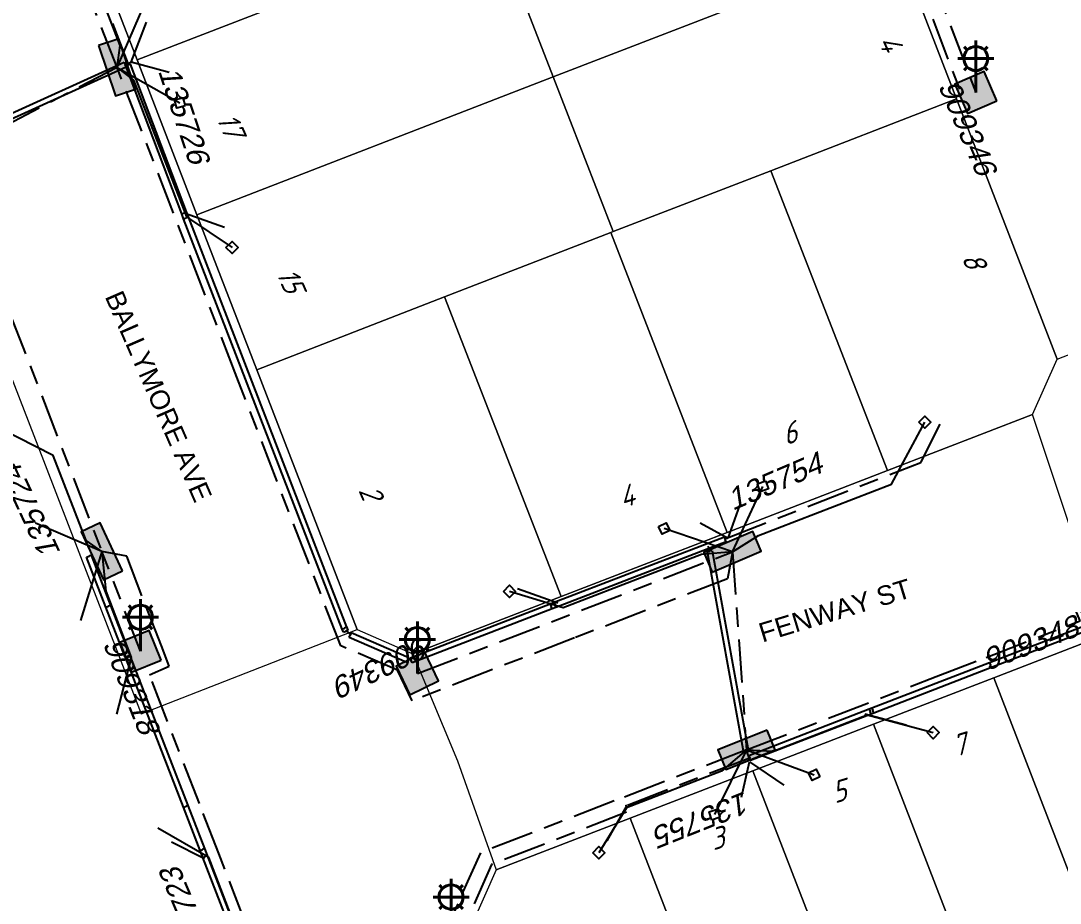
# Model space of a CAD drawing. Header units: metres. Extents: x 310412 to 311596, y 6269899 to 6270937.
# Drawn here: x 310514 to 310610.9, y 6270252.4 to 6270334.7 of the extents above; entities that cross this region are included whole.
import ezdxf
from ezdxf.enums import TextEntityAlignment as Align

# ---------------------------------------------------------------- set-up
doc = ezdxf.new("R2010")
doc.units = ezdxf.units.M
doc.linetypes.add('Cable Exist UG', pattern=[8.2, 4, -1.2, 1.8, -1.2])
doc.layers.get('0').update_dxf_attribs({"color": 6})
doc.layers.add('Cadastre Land Parcels_SP_EXT', color=9, linetype='Continuous', lineweight=5)
doc.layers.add('Cadastre Roads_SP_EXT', color=9, linetype='Continuous', lineweight=5)
for name, color, linetype in [('Duct_SP_EXT', 7, 'Continuous'), ('Equip_SP_SL_EXT', 7, 'Continuous'), ('Mains_LV_EXT', 7, 'Continuous'), ('Notes_LV_MISC', 7, 'Continuous'), ('Services_SP_EXT', 7, 'Continuous'), ('SupportsUG_SP_LV_EXT', 7, 'Continuous'), ('SupportsUG_SP_LV_SL_EXT', 7, 'Continuous'), ('Trench_SP_EXT', 7, 'Continuous')]:
    doc.layers.add(name, color=color, linetype=linetype)
doc.styles.add('ARIAL', font='arial.ttf', dxfattribs={"height": 2})
doc.styles.add('COLUMN_LABEL', font='arial.ttf')
doc.styles.add('iecARIAL', font='arial.ttf', dxfattribs={"height": 2})
doc.styles.add('ISOCP ITALIC', font='isocp.shx', dxfattribs={"oblique": 20})
doc.styles.add('POLE_LABEL', font='arial.ttf')
doc.styles.get("Standard").update_dxf_attribs({"font": 'arial.ttf'})

# ---------------------------------------------------------------- blocks, each defined once
blk = doc.blocks.new('COLUMN_EXT')
blk.add_hatch(color=256).paths.add_polyline_path([(-1.485, 1.485), (-1.485, -1.485), (1.485, -1.485), (1.485, 1.485)])
blk.add_lwpolyline([(-1.485, -1.485), (1.485, -1.485), (1.485, 1.485), (-1.485, 1.485)], close=True)
at = {"style": 'COLUMN_LABEL', "oblique": 15, "flags": 8}
blk.add_attdef('ASSET_NUM', text='', height=2, rotation=180, dxfattribs=at).set_placement((2, 2), align=Align.MIDDLE_LEFT)
at = {"flags": 9}
for tag, style, p in [('STRUCTURE_PLANT_NUMBER', 'POLE_LABEL', (1.813, 0.031)), ('STREET_CODE', 'COLUMN_LABEL', (1.813, -0.2))]:
    blk.add_attdef(tag, text='', height=0.2, dxfattribs=dict(at, style=style)).set_placement(p, align=Align.MIDDLE_LEFT)
for tag, p in [('OWNED_BY', (1.813, -0.6)), ('STATE', (1.813, -0.8)), ('COLUMN_TYPE', (1.813, -0.4)), ('USAGE', (1.813, -1)), ('STREETNAME', (1.813, -1.6)), ('SUBURB', (1.813, -1.8)), ('LEGEND', (1.813, -1.2)), ('LOCATION', (1.813, -1.4)), ('NOTES', (1.813, -2))]:
    blk.add_attdef(tag, text='', height=0.2, dxfattribs=at).set_placement(p, align=Align.MIDDLE_LEFT)
at = {"flags": 1}
blk.add_attdef('Z', (1.813, -2.351), '', height=0.2, dxfattribs=at)
blk = doc.blocks.new('PILLAR_EXT')
blk.add_hatch(color=256).paths.add_polyline_path([(-2.475, 0.99), (-2.475, -0.99), (2.475, -0.99), (2.475, 0.99)])
blk.add_lwpolyline([(-2.475, -0.99), (2.475, -0.99), (2.475, 0.99), (-2.475, 0.99)], close=True)
at = {"style": 'ARIAL', "oblique": 15, "flags": 8}
blk.add_attdef('ASSET_NUM', (1.5, 3.5), '', height=2, dxfattribs=at)
for tag, p, flags in [('OWNED_BY', (0, -0.2), 9), ('STATE', (0, -0.4), 9), ('SUPPORT_TYPE', (0, -0.6), 9), ('USAGE', (0, -0.8), 9), ('LEGEND', (0, -1), 9), ('STREETNAME', (0, -1.8), 9), ('SUBURB', (0, -2), 1), ('LOCATION', (0, -1.2), 9), ('NOTES', (0, -1.4), 9), ('PARENT', (0, -1.6), 9)]:
    blk.add_attdef(tag, p, '', height=0.2, dxfattribs=dict(flags=flags))
blk = doc.blocks.new('SL_LANTERN_EXT')
at = {"lineweight": 40}
for p, q in [((0, 1.97), (0, 6.47)), ((-1.46, 5.68), (-1.06, 5.28)), ((1.46, 5.68), (1.06, 5.28)), ((-2.25, 4.22), (2.25, 4.22)), ((-1.46, 2.76), (-1.06, 3.16)), ((0, 0), (0, 2.72)), ((1.46, 2.76), (1.06, 3.16))]:
    blk.add_line(p, q, dxfattribs=at)
blk.add_circle((0, 4.22), 1.5, dxfattribs=at)
at = {"style": 'iecARIAL', "flags": 9}
blk.add_attdef('ASSET_NUM', (1.5, 1.5), '', height=2.5, dxfattribs=at)
for tag, p, height, flags in [('CONSTRUCTED_VOLTAGE', (0.98, -0.65), 0.2, 9), ('CONTROL_TYPE', (0.98, -0.85), 0.2, 9), ('LANTERN_PURPOSE', (0.98, -1.05), 0.2, 9), ('LANTERN_TYPE', (0.98, -1.25), 0.2, 9), ('NO_PHASES', (0.98, -1.45), 0.2, 9), ('LNUMBER', (2.18, -3.25), 2.5, 8), ('OPERATING_VOLTAGE', (0.98, -1.65), 0.2, 9), ('ORIENTATION', (0.98, -1.85), 0.2, 9), ('OWNED_BY', (0.98, -2.05), 0.2, 9), ('STATE', (0.98, -2.25), 0.2, 9), ('USAGE', (0.98, -2.45), 0.2, 9), ('CEXIST', (0.98, -2.65), 0.2, 9), ('CNEW', (0.98, -2.85), 0.2, 9), ('CNUMBER', (0.98, -3.05), 0.2, 9), ('CREMOVE', (0.98, -3.25), 0.2, 9), ('CREPLACE', (0.98, -3.45), 0.2, 9), ('LKINGHEIGHT', (0.98, -3.65), 0.2, 9), ('LBRACKET', (0.98, -3.85), 0.2, 9), ('LBRACKETVOCAB', (0.98, -4.05), 0.2, 9), ('LCATEGORY', (0.98, -4.25), 0.2, 9), ('LCHARGE1', (0.98, -4.45), 0.2, 9), ('LCHARGE1PERCENT', (0.98, -4.65), 0.2, 9), ('LCHARGE2', (0.98, -4.85), 0.2, 9), ('LCHARGE2PERCENT', (0.98, -5.05), 0.2, 9), ('LCHARGE3', (0.98, -5.25), 0.2, 9), ('LCHARGE3PERCENT', (0.98, -5.45), 0.2, 9), ('LEXIST', (0.98, -5.65), 0.2, 9), ('LLAMP', (0.98, -5.85), 0.2, 9), ('LLAMPVOCAB', (0.98, -6.05), 0.2, 9), ('LMAST', (0.98, -6.25), 0.2, 9), ('LMASTVOCAB', (0.98, -6.45), 0.2, 9), ('LNEW', (0.98, -6.65), 0.2, 9), ('LANTNUMBER', (0.98, -6.85), 0.2, 9), ('LOUTREACH', (0.98, -7.25), 0.2, 9), ('LOUTREACHVOCAB', (0.98, -7.45), 0.2, 9), ('LRATECODE', (0.98, -7.65), 0.2, 9), ('LREMOVE', (0.98, -7.85), 0.2, 9), ('LREPLACE', (0.98, -8.05), 0.2, 9), ('LTYPE', (0.98, -8.25), 0.2, 9), ('LTYPEVOCAB', (0.98, -8.45), 0.2, 9), ('LEGEND', (0.98, -8.65), 0.2, 9), ('LOCATION', (0.98, -8.85), 0.2, 9), ('NOTES', (0.98, -9.05), 0.2, 9), ('STREETNAME', (0.98, -9.25), 0.2, 9), ('SUBURB', (0.98, -9.45), 0.2, 1)]:
    blk.add_attdef(tag, p, '', height=height, dxfattribs=dict(flags=flags))
blk = doc.blocks.new('CCP_EXT')
at = {"flags": 9}
for tag, p in [('STATE', (0, -1.8)), ('USAGE', (0, -1.2)), ('LEGEND', (0, -1.4)), ('LIFE_SUPPORT', (0, -1.6)), ('NOTES', (0, -2))]:
    blk.add_attdef(tag, text='', height=0.2, dxfattribs=at).set_placement(p, align=Align.MIDDLE_LEFT)
blk.add_wipeout([(0, 0.566), (0.566, 0), (0, -0.566), (-0.566, 0)])
blk.add_lwpolyline([(-0.566, 0), (0, 0.566), (0.566, 0), (0, -0.566), (-0.566, 0)])
at = {"flags": 1}
blk.add_attdef('Z', (0, 0), '', height=0.2, dxfattribs=at)
at = {"flags": 9}
for tag, p in [('CCP_TYPE', (0, 0)), ('OPERATING_VOLTAGE', (0, -0.6)), ('ORIENTATION', (0, -0.8)), ('OWNED_BY', (0, -1)), ('CONSTRUCTED_VOLTAGE', (0, -0.2)), ('NO_PHASES', (0, -0.4))]:
    blk.add_attdef(tag, text='', height=0.2, dxfattribs=at).set_placement(p, align=Align.MIDDLE_LEFT)

msp = doc.modelspace()

# ---------------------------------------------------------------- linework, layer by layer
at = {"layer": 'Cadastre Land Parcels_SP_EXT', "linetype": 'Continuous'}
for points in [[(310558.012, 6270343.893), (310552.206, 6270358.84), (310519.022, 6270346.058), (310524.827, 6270331.048), (310558.012, 6270343.893)], [(310595.631, 6270341.845), (310590.053, 6270356.284), (310558.012, 6270343.893), (310563.615, 6270329.469), (310595.631, 6270341.845)], [(310563.615, 6270329.469), (310558.012, 6270343.893), (310524.827, 6270331.048), (310530.41, 6270316.612), (310563.615, 6270329.469)], [(310583.901, 6270320.712), (310601.21, 6270327.401), (310595.631, 6270341.845), (310563.615, 6270329.469), (310569.219, 6270315.039), (310583.901, 6270320.712)], [(310553.496, 6270308.966), (310568.987, 6270314.95), (310569.219, 6270315.039), (310563.615, 6270329.469), (310530.41, 6270316.612), (310535.996, 6270302.171), (310553.496, 6270308.966)], [(310608.285, 6270297.985), (310610.575, 6270303.157), (310601.21, 6270327.401), (310583.901, 6270320.712), (310594.76, 6270292.761), (310608.285, 6270297.985)], [(310594.76, 6270292.761), (310583.901, 6270320.712), (310569.219, 6270315.039), (310568.987, 6270314.95), (310579.845, 6270287), (310594.76, 6270292.761)], [(310579.845, 6270287), (310568.987, 6270314.95), (310553.496, 6270308.966), (310564.354, 6270281.016), (310579.845, 6270287)], [(310564.354, 6270281.016), (310553.496, 6270308.966), (310535.996, 6270302.171), (310545.357, 6270277.967), (310550.533, 6270275.677), (310564.354, 6270281.016)], [(310626.704, 6270247.543), (310615.123, 6270277.503), (310604.675, 6270273.465), (310616.255, 6270243.505), (310626.704, 6270247.543)], [(310616.255, 6270243.505), (310604.675, 6270273.465), (310593.462, 6270269.131), (310605.042, 6270239.172), (310616.255, 6270243.505)], [(310605.042, 6270239.172), (310593.462, 6270269.131), (310582.23, 6270264.79), (310593.811, 6270234.832), (310605.042, 6270239.172)], [(310593.811, 6270234.832), (310582.23, 6270264.79), (310570.793, 6270260.369), (310582.373, 6270230.412), (310593.811, 6270234.832)], [(310582.373, 6270230.412), (310570.793, 6270260.369), (310558.303, 6270255.542), (310556.012, 6270250.375), (310566.159, 6270224.143), (310582.373, 6270230.412)]]:
    msp.add_lwpolyline(points, close=True, dxfattribs=at)
at = {"layer": 'Cadastre Roads_SP_EXT', "linetype": 'Continuous'}
msp.add_lwpolyline([(310627.181, 6270309.571), (310617.24, 6270335.308), (310611.714, 6270349.615), (310606.187, 6270363.923), (310600.422, 6270378.847), (310594.896, 6270393.154), (310589.369, 6270407.462), (310583.729, 6270422.063), (310578.186, 6270436.412), (310573.429, 6270448.728), (310556.822, 6270442.313), (310561.235, 6270430.89), (310567.061, 6270415.807), (310572.852, 6270400.813), (310578.617, 6270385.89), (310584.274, 6270371.245), (310590.053, 6270356.284), (310595.631, 6270341.845), (310601.209, 6270327.401), (310610.575, 6270303.157), (310627.181, 6270309.571)], close=True, dxfattribs=at)
at = {"layer": 'Duct_SP_EXT'}
for p, q in [((310506.299, 6270322.973), (310523.611, 6270330.841)), ((310506.498, 6270322.536), (310523.809, 6270330.404)), ((310523.611, 6270330.841), (310523.71, 6270330.623)), ((310523.809, 6270330.404), (310523.71, 6270330.623)), ((310523.779, 6270330.482), (310524.003, 6270330.567)), ((310524.228, 6270330.652), (310524.003, 6270330.567)), ((310528.988, 6270316.702), (310529.212, 6270316.788)), ((310529.17, 6270316.231), (310528.988, 6270316.702)), ((310529.436, 6270316.874), (310529.212, 6270316.788)), ((310529.618, 6270316.403), (310529.436, 6270316.874)), ((310529.17, 6270316.231), (310529.394, 6270316.317)), ((310529.17, 6270316.231), (310529.394, 6270316.317)), ((310529.618, 6270316.403), (310529.394, 6270316.317)), ((310529.618, 6270316.403), (310529.394, 6270316.317)), ((310579.572, 6270286.566), (310579.658, 6270286.342)), ((310579.744, 6270286.118), (310563.872, 6270280.015)), ((310579.744, 6270286.118), (310579.658, 6270286.342)), ((310520.123, 6270284.696), (310520.347, 6270284.783)), ((310521.927, 6270280.033), (310520.123, 6270284.696)), ((310520.571, 6270284.869), (310520.347, 6270284.783)), ((310522.375, 6270280.206), (310520.571, 6270284.869)), ((310577.967, 6270285.199), (310578.203, 6270285.241)), ((310577.967, 6270285.199), (310581.34, 6270266.488)), ((310578.439, 6270285.284), (310578.203, 6270285.241)), ((310578.439, 6270285.284), (310581.813, 6270266.574)), ((310521.927, 6270280.033), (310522.151, 6270280.12)), ((310523.731, 6270275.37), (310521.927, 6270280.033)), ((310522.375, 6270280.206), (310522.151, 6270280.12)), ((310524.178, 6270275.543), (310522.375, 6270280.206)), ((310563.344, 6270280.325), (310550.298, 6270275.286)), ((310563.517, 6270279.877), (310550.471, 6270274.838)), ((310563.699, 6270280.462), (310563.344, 6270280.325)), ((310563.344, 6270280.325), (310563.43, 6270280.101)), ((310563.344, 6270280.325), (310563.43, 6270280.101)), ((310563.517, 6270279.877), (310563.43, 6270280.101)), ((310563.517, 6270279.877), (310563.43, 6270280.101)), ((310563.872, 6270280.015), (310563.517, 6270279.877)), ((310563.699, 6270280.462), (310563.786, 6270280.238)), ((310563.872, 6270280.015), (310563.786, 6270280.238)), ((310614.641, 6270278.854), (310604.286, 6270274.854)), ((310543.937, 6270278.001), (310544.159, 6270278.093)), ((310543.94, 6270277.995), (310543.937, 6270278.001)), ((310543.94, 6270277.995), (310544.159, 6270278.093)), ((310544.068, 6270277.71), (310543.94, 6270277.995)), ((310544.068, 6270277.71), (310544.287, 6270277.808)), ((310544.378, 6270278.192), (310544.159, 6270278.093)), ((310544.38, 6270278.186), (310544.159, 6270278.093)), ((310544.506, 6270277.907), (310544.287, 6270277.808)), ((310544.506, 6270277.907), (310544.378, 6270278.192)), ((310544.378, 6270278.192), (310544.38, 6270278.186)), ((310614.814, 6270278.406), (310604.459, 6270274.406)), ((310544.589, 6270277.194), (310544.683, 6270277.415)), ((310549.982, 6270274.888), (310544.589, 6270277.194)), ((310544.777, 6270277.635), (310544.683, 6270277.415)), ((310550.17, 6270275.329), (310544.777, 6270277.635)), ((310523.731, 6270275.37), (310523.954, 6270275.456)), ((310523.765, 6270275.28), (310523.731, 6270275.37)), ((310523.765, 6270275.28), (310523.989, 6270275.366)), ((310523.765, 6270275.28), (310523.989, 6270275.366)), ((310529.142, 6270261.38), (310523.765, 6270275.28)), ((310524.178, 6270275.543), (310523.954, 6270275.456)), ((310524.213, 6270275.453), (310523.989, 6270275.366)), ((310524.213, 6270275.453), (310523.989, 6270275.366)), ((310524.213, 6270275.453), (310524.178, 6270275.543)), ((310529.589, 6270261.553), (310524.213, 6270275.453)), ((310549.982, 6270274.888), (310550.076, 6270275.109)), ((310550.17, 6270275.329), (310550.076, 6270275.109)), ((310550.298, 6270275.286), (310550.385, 6270275.062)), ((310550.471, 6270274.838), (310550.385, 6270275.062)), ((310604.286, 6270274.854), (310593.318, 6270270.617)), ((310604.286, 6270274.854), (310604.372, 6270274.63)), ((310604.459, 6270274.406), (310593.491, 6270270.169)), ((310604.459, 6270274.406), (310604.372, 6270274.63)), ((310593.073, 6270270.523), (310581.842, 6270266.184)), ((310593.246, 6270270.075), (310582.015, 6270265.736)), ((310593.318, 6270270.617), (310593.073, 6270270.523)), ((310593.073, 6270270.523), (310593.16, 6270270.299)), ((310593.246, 6270270.075), (310593.16, 6270270.299)), ((310593.491, 6270270.169), (310593.246, 6270270.075)), ((310593.318, 6270270.617), (310593.404, 6270270.393)), ((310593.318, 6270270.617), (310593.404, 6270270.393)), ((310593.491, 6270270.169), (310593.404, 6270270.393)), ((310593.491, 6270270.169), (310593.404, 6270270.393)), ((310581.34, 6270266.488), (310581.576, 6270266.531)), ((310581.813, 6270266.574), (310581.576, 6270266.531)), ((310581.842, 6270266.184), (310581.929, 6270265.96)), ((310582.015, 6270265.736), (310581.929, 6270265.96)), ((310529.142, 6270261.38), (310529.365, 6270261.466)), ((310530.698, 6270257.357), (310529.142, 6270261.38)), ((310529.589, 6270261.553), (310529.365, 6270261.466)), ((310531.145, 6270257.53), (310529.589, 6270261.553)), ((310530.698, 6270257.357), (310530.921, 6270257.443)), ((310530.698, 6270257.357), (310530.921, 6270257.443)), ((310531.145, 6270257.53), (310530.921, 6270257.443)), ((310531.145, 6270257.53), (310530.921, 6270257.443)), ((310531.393, 6270256.889), (310531.145, 6270257.53)), ((310530.945, 6270256.716), (310530.698, 6270257.357)), ((310530.945, 6270256.716), (310531.169, 6270256.803)), ((310534.51, 6270247.5), (310530.945, 6270256.716)), ((310531.393, 6270256.889), (310531.169, 6270256.803)), ((310534.958, 6270247.673), (310531.393, 6270256.889))]:
    msp.add_line(p, q, dxfattribs=at)
at = {"layer": 'Mains_LV_EXT', "linetype": 'Cable Exist UG'}
for points in [[(310522.968, 6270330.343), (310509.053, 6270323.075), (310509.053, 6270323.075), (310507.249, 6270327.738), (310505.169, 6270326.796), (310507.067, 6270322.664)], [(310507.067, 6270322.664), (310521.543, 6270285.238)], [(310536.185, 6270247.381), (310534.87, 6270250.78), (310534.87, 6270250.78), (310532.439, 6270257.067), (310530.635, 6270261.73), (310525.992, 6270273.736), (310527.831, 6270274.525), (310527.831, 6270274.525), (310527.09, 6270276.442), (310525.286, 6270281.105), (310523.864, 6270284.782), (310521.543, 6270285.238)], [(310580.332, 6270285.195), (310581.635, 6270266.735)]]:
    msp.add_lwpolyline(points, dxfattribs=at)
at = {"layer": 'Notes_LV_MISC', "linetype": 'Cable Exist UG'}
for points in [[(310591.858, 6270357.203), (310603.009, 6270328.009)], [(310522.968, 6270330.343), (310517.213, 6270345.223)], [(310525.145, 6270275.924), (310521.543, 6270285.238)]]:
    msp.add_lwpolyline(points, dxfattribs=at)
at = {"layer": 'Services_SP_EXT'}
for points in [[(310522.968, 6270330.343), (310523.25, 6270332.387), (310523.25, 6270332.387), (310518.145, 6270345.584), (310519.942, 6270351.443)], [(310522.968, 6270330.343), (310525.647, 6270336.513)], [(310521.543, 6270285.238), (310520.077, 6270286.255), (310520.077, 6270286.255), (310517.01, 6270294.186), (310512.033, 6270296.701)], [(310521.543, 6270285.238), (310515.356, 6270287.878)], [(310521.543, 6270285.238), (310519.567, 6270278.808)], [(310521.543, 6270285.238), (310521.912, 6270281.513), (310521.912, 6270281.513), (310524.292, 6270275.359), (310522.908, 6270270.058)], [(310536.185, 6270247.381), (310534.235, 6270249.651), (310534.235, 6270249.651), (310531.507, 6270256.706), (310526.759, 6270259.443)]]:
    msp.add_lwpolyline(points, dxfattribs=at)
at = {"layer": 'Trench_SP_EXT', "linetype": 'Cable Exist UG'}
for points in [[(310524.012, 6270330.704), (310517.901, 6270346.665)], [(310596.083, 6270342.521), (310601.547, 6270328.106)], [(310527.828, 6270329.885), (310524.278, 6270330.837), (310525.752, 6270334.671)], [(310523.71, 6270330.623), (310524.282, 6270330.846)], [(310529.212, 6270316.788), (310533.397, 6270315.308)], [(310577.298, 6270287.89), (310579.919, 6270286.476), (310581.004, 6270289.519)], [(310578.038, 6270285.724), (310578.203, 6270285.241)], [(310564.061, 6270280.414), (310560.258, 6270281.742)], [(310544.747, 6270277.496), (310544.335, 6270277.832)], [(310549.986, 6270275.167), (310550.369, 6270275.132)], [(310592.655, 6270270.092), (310596.645, 6270269.052)], [(310581.664, 6270266.531), (310581.85, 6270265.978)], [(310581.158, 6270262.323), (310581.926, 6270265.63), (310585.124, 6270263.432)], [(310531.127, 6270256.578), (310528.034, 6270258.123)]]:
    msp.add_lwpolyline(points, dxfattribs=at)

# ---------------------------------------------------------------- block references
at = {"layer": 'Equip_SP_SL_EXT', "xscale": 0.75, "yscale": 0.75, "zscale": 0.75}
for p in [(310603.009, 6270328.009), (310525.145, 6270275.924), (310550.953, 6270273.854), (310554.1, 6270249.857)]:
    msp.add_blockref('SL_LANTERN_EXT', p, dxfattribs=at)
at = {"layer": 'SupportsUG_SP_LV_EXT'}
ref = msp.add_blockref('PILLAR_EXT', (310522.968, 6270330.343), dxfattribs=dict(at, rotation=288.5152123466505))
ref.add_attrib('ASSET_NUM', '135726', (310526.763, 6270330.032), dxfattribs={"layer": '0', "height": 2, "rotation": 288.51521, "style": 'ARIAL', "oblique": 15})
ref = msp.add_blockref('PILLAR_EXT', (310580.332, 6270285.195), dxfattribs=dict(at, rotation=23.15761145077932))
ref.add_attrib('ASSET_NUM', '135754', (310580.334, 6270289.003), dxfattribs={"layer": '0', "height": 2, "rotation": 23.15761, "style": 'ARIAL', "oblique": 15})
ref = msp.add_blockref('PILLAR_EXT', (310521.543, 6270285.238), dxfattribs=dict(at, rotation=114.9089495458775))
ref.add_attrib('ASSET_NUM', '135724', (310517.737, 6270285.124), dxfattribs={"layer": '0', "height": 2, "rotation": 114.90895, "style": 'ARIAL', "oblique": 15})
ref = msp.add_blockref('PILLAR_EXT', (310581.635, 6270266.735), dxfattribs=dict(at, rotation=201.7083708953865))
ref.add_attrib('ASSET_NUM', '135755', (310581.536, 6270262.928), dxfattribs={"layer": '0', "height": 2, "rotation": 201.70837, "style": 'ARIAL', "oblique": 15})
ref = msp.add_blockref('PILLAR_EXT', (310536.185, 6270247.381), dxfattribs=dict(at, rotation=112.9536069523403))
ref.add_attrib('ASSET_NUM', '135723', (310532.377, 6270247.397), dxfattribs={"layer": '0', "height": 2, "rotation": 112.95361, "style": 'ARIAL', "oblique": 15})
at = {"layer": 'SupportsUG_SP_LV_SL_EXT'}
ref = msp.add_blockref('COLUMN_EXT', (310603.009, 6270328.009), dxfattribs=dict(at, rotation=113.2280977921446))
ref.add_attrib('ASSET_NUM', '909346', dxfattribs={"layer": '0', "height": 2, "rotation": 293.2281, "style": 'COLUMN_LABEL', "oblique": 15}).set_placement((310600.382, 6270329.058), align=Align.MIDDLE_LEFT)
ref = msp.add_blockref('COLUMN_EXT', (310614.494, 6270279.428), dxfattribs=dict(at, rotation=201.1205821268451))
ref.add_attrib('ASSET_NUM', '909348', dxfattribs={"layer": '0', "height": 2, "rotation": 21.12058, "style": 'COLUMN_LABEL', "oblique": 15}).set_placement((310603.719, 6270275.016), align=Align.MIDDLE_LEFT)
ref = msp.add_blockref('COLUMN_EXT', (310525.145, 6270275.924), dxfattribs=dict(at, rotation=111.9129607714317))
ref.add_attrib('ASSET_NUM', '909318', dxfattribs={"layer": '0', "height": 2, "rotation": 291.91296, "style": 'COLUMN_LABEL', "oblique": 15}).set_placement((310522.544, 6270277.033), align=Align.MIDDLE_LEFT)
ref = msp.add_blockref('COLUMN_EXT', (310550.953, 6270273.854), dxfattribs=dict(at, rotation=25.68936668208485))
ref.add_attrib('ASSET_NUM', '909349', dxfattribs={"layer": '0', "height": 2, "rotation": 205.68937, "style": 'COLUMN_LABEL', "oblique": 15}).set_placement((310551.889, 6270276.524), align=Align.MIDDLE_LEFT)

# ---------------------------------------------------------------- texts
at = {"layer": 'Cadastre Land Parcels_SP_EXT', "style": 'ISOCP ITALIC', "oblique": 20}
for s, rotation, p in [('4', 293.51159, (310593.851, 6270332.858)), ('17', 293.53952, (310532.187, 6270325.599)), ('8', 293.5134, (310601.638, 6270312.627)), ('15', 293.54222, (310537.771, 6270311.162)), ('6', 16.91011, (310585.269, 6270295.114)), ('4', 16.91148, (310570.066, 6270289.241)), ('2', 293.54058, (310545.427, 6270290.941)), ('7', 16.92214, (310601.093, 6270266.059)), ('5', 16.9183, (310589.871, 6270261.722)), ('3', 16.92307, (310578.536, 6270257.342))]:
    msp.add_text(s, height=2, rotation=rotation, dxfattribs=at).set_placement(p)
at = {"layer": 'Cadastre Roads_SP_EXT'}
for s, rotation, p in [('BALLYMORE AVE', 293.54079, (310521.795, 6270308.997)), ('FENWAY ST', 16.91054, (310583.116, 6270276.73))]:
    msp.add_text(s, height=1.8, rotation=rotation, dxfattribs=at).set_placement(p)

# ---------------------------------------------------------------- next in the draw order: block references
at = {"layer": 'Services_SP_EXT'}
for p, rotation in [((310528.823, 6270327.031), 150.5152122782201), ((310583.159, 6270291.298), 245.1576116511573), ((310573.965, 6270287.366), 341.1576117491724), ((310587.945, 6270264.404), 159.7083706591983), ((310578.654, 6270260.705), 63.70837072594385)]:
    msp.add_blockref('CCP_EXT', p, dxfattribs=dict(at, rotation=rotation))
for p in [(310533.68, 6270313.56), (310598.257, 6270297.273), (310559.542, 6270281.506), (310599.037, 6270268.341), (310567.868, 6270257.153)]:
    msp.add_blockref('CCP_EXT', p, dxfattribs=at)

# ---------------------------------------------------------------- next in the draw order: linework, layer by layer
at = {"layer": 'Cadastre Roads_SP_EXT', "linetype": 'Continuous'}
for points in [[(310545.357, 6270277.967), (310535.996, 6270302.171), (310530.41, 6270316.612), (310524.827, 6270331.048), (310519.022, 6270346.058), (310518.283, 6270348.402), (310498.372, 6270339.543), (310501.683, 6270330.979), (310505.286, 6270321.658), (310508.89, 6270312.336), (310512.494, 6270303.013), (310516.098, 6270293.692), (310519.702, 6270284.369), (310523.306, 6270275.047), (310525.219, 6270270.097), (310545.357, 6270277.967)], [(310570.793, 6270260.369), (310582.23, 6270264.79), (310593.462, 6270269.131), (310604.674, 6270273.465), (310615.123, 6270277.503), (310611.7, 6270287.756), (310608.285, 6270297.985), (310594.76, 6270292.761), (310579.845, 6270287), (310564.354, 6270281.016), (310550.533, 6270275.677), (310554.687, 6270265.719), (310558.303, 6270255.542), (310570.793, 6270260.369)]]:
    msp.add_lwpolyline(points, close=True, dxfattribs=at)
at = {"layer": 'Duct_SP_EXT'}
for p, q in [((310528.988, 6270316.702), (310523.779, 6270330.482)), ((310529.436, 6270316.874), (310524.228, 6270330.652)), ((310543.937, 6270278.001), (310529.17, 6270316.231)), ((310544.38, 6270278.186), (310529.618, 6270316.403)), ((310579.572, 6270286.566), (310563.699, 6270280.462))]:
    msp.add_line(p, q, dxfattribs=at)
at = {"layer": 'Mains_LV_EXT', "linetype": 'Cable Exist UG'}
for points in [[(310580.332, 6270285.195), (310579.867, 6270282.676), (310579.867, 6270282.676), (310565.613, 6270277.17), (310550.454, 6270271.314), (310549.103, 6270274.172), (310549.103, 6270274.172), (310543.817, 6270276.438), (310534.139, 6270301.46), (310522.968, 6270330.343)], [(310581.635, 6270266.735), (310599.313, 6270273.564), (310599.313, 6270273.564), (310603.964, 6270275.36), (310612.734, 6270278.748), (310611.946, 6270280.587), (310611.946, 6270280.587), (310613.691, 6270281.261), (310625.209, 6270285.711), (310627.078, 6270284.288)]]:
    msp.add_lwpolyline(points, dxfattribs=at)
at = {"layer": 'Notes_LV_MISC', "linetype": 'Cable Exist UG'}
for points in [[(310550.953, 6270273.854), (310580.332, 6270285.195)], [(310581.635, 6270266.735), (310569.305, 6270261.972), (310569.305, 6270261.972), (310556.825, 6270257.151), (310553.866, 6270250.464), (310554.1, 6270249.857)]]:
    msp.add_lwpolyline(points, dxfattribs=at)
at = {"layer": 'Services_SP_EXT'}
for points in [[(310522.968, 6270330.343), (310528.823, 6270327.031)], [(310522.968, 6270330.343), (310524.498, 6270329.16), (310524.498, 6270329.16), (310529.426, 6270316.417), (310533.68, 6270313.56)], [(310580.332, 6270285.195), (310582.762, 6270286.714), (310582.762, 6270286.714), (310595.154, 6270291.5), (310598.257, 6270297.273)], [(310580.332, 6270285.195), (310583.159, 6270291.298)], [(310580.332, 6270285.195), (310573.965, 6270287.366)], [(310580.332, 6270285.195), (310577.445, 6270284.956), (310577.445, 6270284.956), (310564.532, 6270279.968), (310559.542, 6270281.506)], [(310581.635, 6270266.735), (310584.103, 6270266.616), (310584.103, 6270266.616), (310592.892, 6270270.011), (310599.037, 6270268.341)], [(310581.635, 6270266.735), (310579.312, 6270264.766), (310579.312, 6270264.766), (310570.444, 6270261.34), (310567.868, 6270257.153)], [(310581.635, 6270266.735), (310578.654, 6270260.705)], [(310581.635, 6270266.735), (310587.945, 6270264.404)]]:
    msp.add_lwpolyline(points, dxfattribs=at)
at = {"layer": 'Trench_SP_EXT', "linetype": 'Cable Exist UG'}
for points in [[(310579.707, 6270286.432), (310597.869, 6270293.517), (310599.901, 6270297.545)], [(310581.929, 6270265.96), (310570.492, 6270261.543), (310570.357, 6270261.491), (310570.441, 6270261.523), (310568.601, 6270258.262)], [(310570.453, 6270260.915), (310557.87, 6270256.054), (310555.481, 6270250.655), (310555.64, 6270250.179)]]:
    msp.add_lwpolyline(points, dxfattribs=at)

doc.saveas('drawing.dxf')
